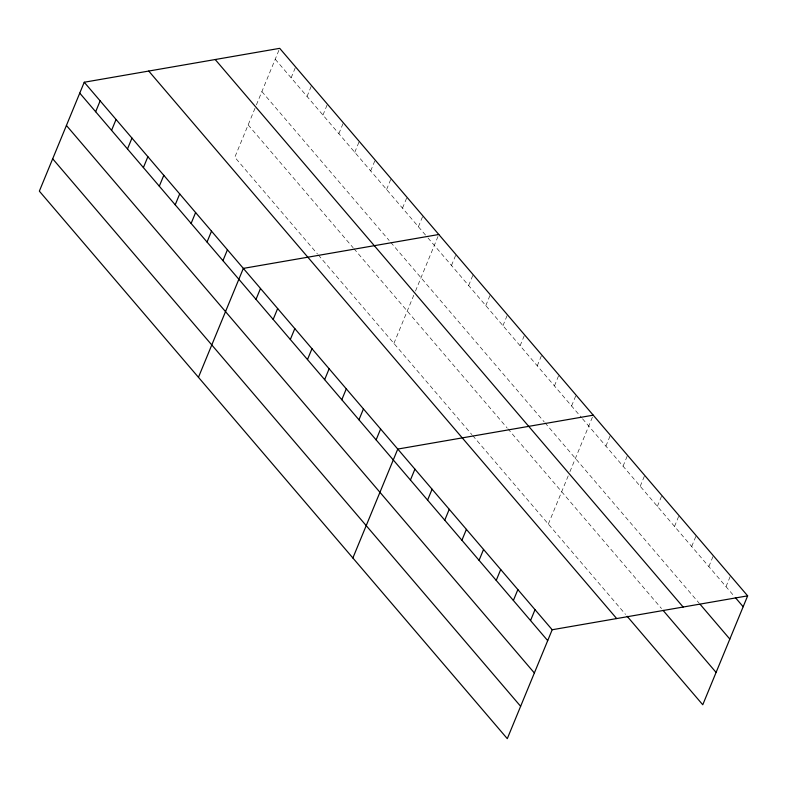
<?xml version="1.0" encoding="UTF-8"?>
<svg xmlns="http://www.w3.org/2000/svg" width="787" height="787" viewBox="0 0 787 787"><rect width="100%" height="100%" fill="white"/><g stroke="black" fill="none" stroke-linecap="round" stroke-linejoin="round"><path stroke-width="0.59" stroke-dasharray="3.94 2.95" d="M255.018 108.242L234.811 157.252L317.545 254.053M256.395 104.907L279.71 48.341M291.131 77.834L295.617 66.954M307.038 96.457L311.524 85.576M322.955 115.069L327.431 104.189M338.863 133.682L343.348 122.802M354.77 152.294L359.256 141.414M370.677 170.917L375.163 160.036M386.594 189.529L391.08 178.649M402.501 208.142L406.987 197.262M418.409 226.764L422.894 215.884M393.913 343.407L414.119 294.387M415.497 291.062L438.812 234.496M451.482 265.455L455.968 254.575M468.639 285.524L473.125 274.643M485.795 305.602L490.281 294.722M502.952 325.68L507.438 314.8M520.109 345.749L524.595 334.868M537.265 365.827L541.751 354.947M554.432 385.905L558.908 375.025M571.588 405.974L576.074 395.094M548.342 524.083L568.539 475.073M569.916 471.738L593.231 415.172M605.901 446.131L610.387 435.25M623.058 466.199L627.544 455.319M640.215 486.277L644.701 475.397M657.371 506.356L661.857 495.476M674.538 526.434L679.014 515.554M691.694 546.503L696.18 535.622M708.851 566.581L713.337 555.701M726.008 586.659L730.493 575.779M275.224 59.222L427.164 236.995M427.961 237.93L581.721 417.838M582.508 418.753L733.809 595.779M261.884 91.577L389.172 240.497M390.755 242.357L544.211 421.901M544.998 422.816L699.417 603.491M248.151 124.907L353.156 247.767M353.953 248.692L507.074 427.862M507.861 428.767L661.503 608.538M318.342 254.988L471.905 434.66M472.692 435.575L625.547 614.421"/><path stroke-width="1.18" d="M84.239 82.242L39.35 191.152L507.29 738.659L552.189 629.748L747.65 595.848L279.71 48.341L84.239 82.242L552.189 629.748M95.67 111.734L100.146 100.854M111.577 130.347L116.063 119.467M127.484 148.959L131.97 138.079M143.391 167.582L147.877 156.702M159.308 186.194L163.794 175.314M175.216 204.807L179.702 193.927M191.123 223.429L195.609 212.549M207.04 242.042L211.516 231.162M222.947 260.654L227.433 249.774M198.452 377.298L243.34 268.387L438.812 234.496M256.011 299.345L260.497 288.465M273.168 319.424L277.654 308.543M290.334 339.492L294.81 328.612M307.491 359.57L311.977 348.69M324.647 379.649L329.133 368.769M341.804 399.727L346.29 388.847M358.961 419.796L363.446 408.915M376.117 439.874L380.603 428.994M352.871 557.983L397.76 449.072L593.231 415.172M410.44 480.021L414.916 469.141M427.597 500.099L432.083 489.219M444.753 520.177L449.239 509.297M461.91 540.246L466.396 529.366M479.067 560.324L483.552 549.444M496.223 580.403L500.709 569.522M513.38 600.471L517.866 589.591M530.546 620.549L535.022 609.669M747.65 595.848L702.761 704.759L627.111 616.251M735.363 597.608L743.164 606.728M700.194 604.406L729.834 639.083M215.205 59.527L683.146 607.033M663.057 610.358L716.091 672.413M148.743 71.056L616.683 618.562M79.753 93.122L547.703 640.628M66.423 125.467L534.363 672.974M52.68 158.797L520.63 706.303"/></g></svg>
